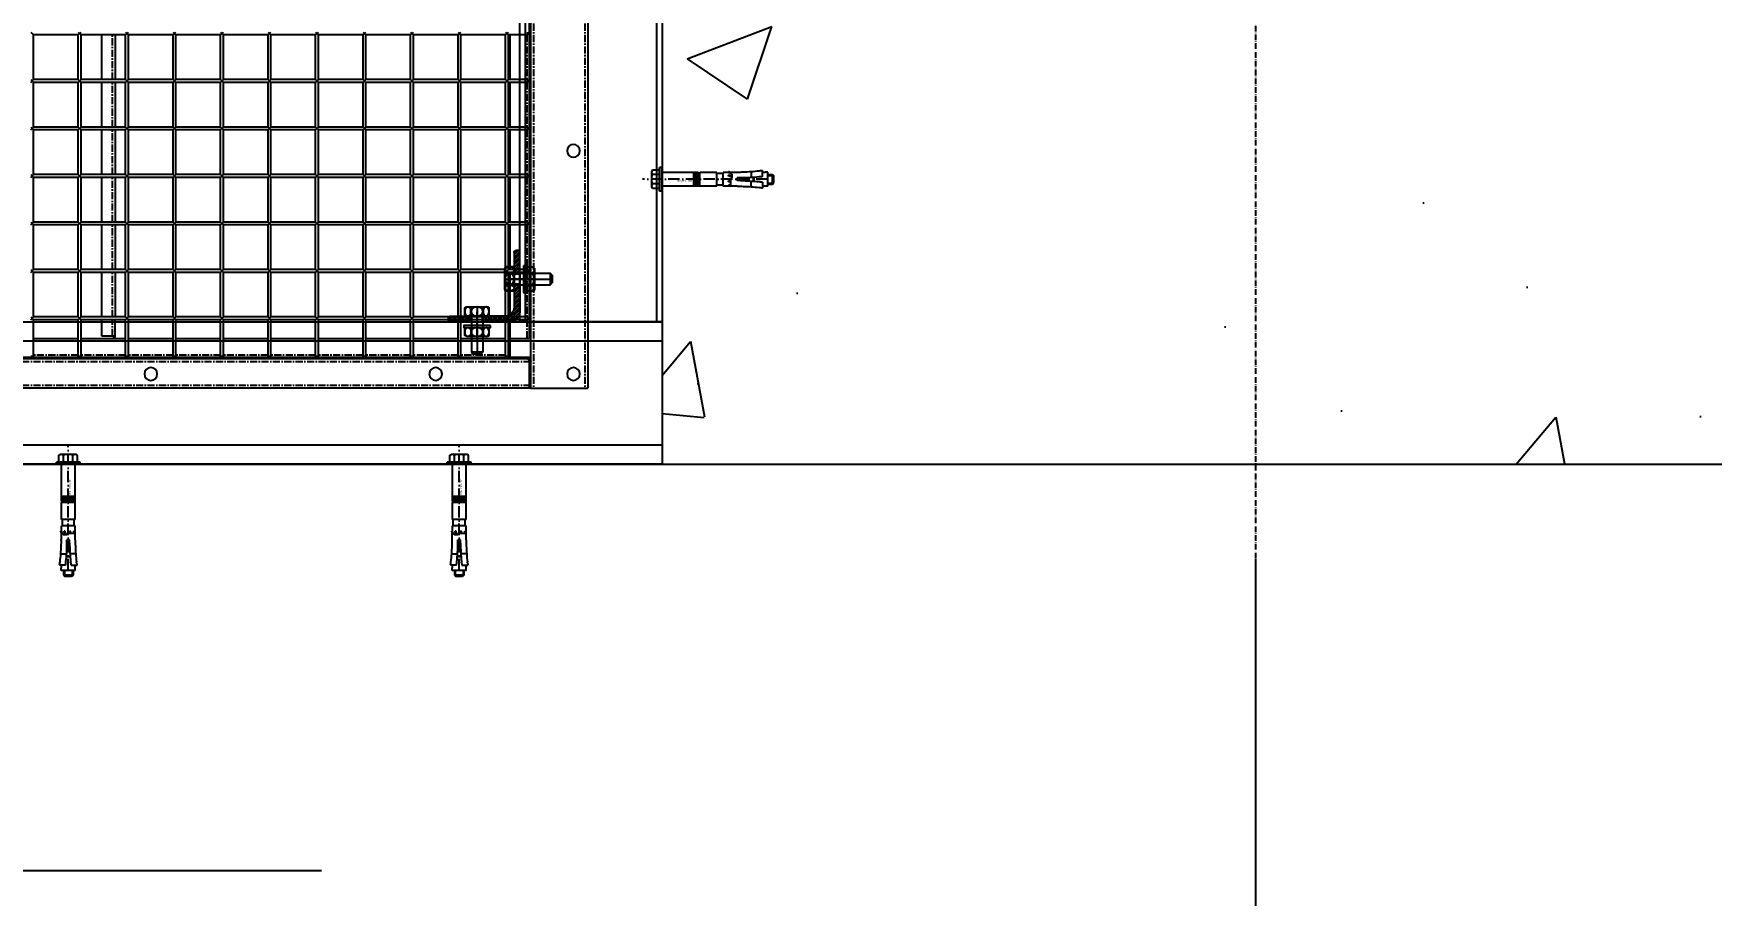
# Model space of a CAD drawing. Header units: millimetres. Extents: x -198529 to 244266, y -64 to 158464.
# Drawn here: x -167732 to -165966, y 93999 to 94907 of the extents above; entities that cross this region are included whole.
import ezdxf

# ---------------------------------------------------------------- set-up
doc = ezdxf.new("R2010")
doc.units = ezdxf.units.MM
doc.linetypes.add('ACAD_ISO10W100', pattern=[18.5, 12, -3, 0.5, -3])
doc.linetypes.add('CENTER', pattern=[12, 7.5, -1.5, 1.5, -1.5])
for name, color, linetype in [('0-DCC', 30, 'Continuous'), ('0-DCC-STRUC', 180, 'Continuous'), ('0-DCC-STRUC-T', 4, 'Continuous'), ('ANCHOR BOLTS', 4, 'Continuous'), ('ANGEL STEEL_75x75x3.0', 22, 'Continuous'), ('BOLTS', 3, 'Continuous'), ('COIL-BANK', 8, 'Continuous'), ('MITTELLINIEN', 3, 'ACAD_ISO10W100')]:
    doc.layers.add(name, color=color, linetype=linetype)
doc.styles.add('DIM_FONT', font='SIMPLEX', dxfattribs={"width": 0.7, "bigfont": 'GBCBIG'})
doc.dimstyles.new('DIM-1', dxfattribs={"dimtxt": 150, "dimasz": 100, "dimexe": 100, "dimexo": 100, "dimgap": 100, "dimtad": 1, "dimdec": 0, "dimzin": 12, "dimdsep": 46, "dimtxsty": 'DIM_FONT', "dimblk": 'ARCHTICK', "dimcen": 2.5, "dimclrd": 256, "dimclre": 256, "dimclrt": 256, "dimadec": 0, "dimazin": 3, "dimtfac": 1, "dimtdec": 0, "dimtix": 1, "dimtmove": 2, "dimatfit": 3, "dimfxl": 1, "dimlwd": -1, "dimlwe": -1, "dimarcsym": 0})
pattern_1 = [(45, (70645.0448, 93964.8255), (-1.325825215, 1.325825215), [])]

# ---------------------------------------------------------------- blocks, each defined once
blk = doc.blocks.new('_ArchTick')
at = {"color": 0, "linetype": 'ByBlock', "const_width": 0.4}
blk.add_lwpolyline([(-0.5, -0.5), (0.5, 0.5)], dxfattribs=at)
blk = doc.blocks.new('*D71')
at = {"layer": '0-DCC-STRUC-T', "transparency": 16777216}
for p, q in [((-173645.8, 94353), (-173645.8, 92462)), ((-166445.8, 94353), (-166445.8, 92462)), ((-173645.8, 92562), (-166445.8, 92562))]:
    blk.add_line(p, q, dxfattribs=at)
at = {"layer": 'Defpoints', "color": 0, "transparency": 16777216}
for p in [(-173645.8, 94453), (-166445.8, 94453), (-166445.8, 92562)]:
    blk.add_point(p, dxfattribs=at)
at = {"layer": '0-DCC-STRUC-T', "transparency": 16777216, "xscale": 100, "yscale": 100, "zscale": 100, "rotation": 180}
blk.add_blockref('_ArchTick', (-173645.8, 92562), dxfattribs=at)
at = {"layer": '0-DCC-STRUC-T', "transparency": 16777216, "xscale": 100, "yscale": 100, "zscale": 100}
blk.add_blockref('_ArchTick', (-166445.8, 92562), dxfattribs=at)
at = {"layer": '0-DCC-STRUC-T', "transparency": 16777216, "insert": (-170045.8, 92737), "char_height": 150, "attachment_point": 5, "style": 'DIM_FONT'}
blk.add_mtext('7200', dxfattribs=at)
blk = doc.blocks.new('*D72')
at = {"layer": '0-DCC-STRUC-T', "transparency": 16777216}
for p, q in [((-166445.8, 94353), (-166445.8, 92462)), ((-159245.8, 94353), (-159245.8, 92462)), ((-166445.8, 92562), (-159245.8, 92562))]:
    blk.add_line(p, q, dxfattribs=at)
at = {"layer": 'Defpoints', "color": 0, "transparency": 16777216}
for p in [(-166445.8, 94453), (-159245.8, 94453), (-159245.8, 92562)]:
    blk.add_point(p, dxfattribs=at)
at = {"layer": '0-DCC-STRUC-T', "transparency": 16777216, "xscale": 100, "yscale": 100, "zscale": 100, "rotation": 180}
blk.add_blockref('_ArchTick', (-166445.8, 92562), dxfattribs=at)
at = {"layer": '0-DCC-STRUC-T', "transparency": 16777216, "xscale": 100, "yscale": 100, "zscale": 100}
blk.add_blockref('_ArchTick', (-159245.8, 92562), dxfattribs=at)
at = {"layer": '0-DCC-STRUC-T', "transparency": 16777216, "insert": (-162845.8, 92737), "char_height": 150, "attachment_point": 5, "style": 'DIM_FONT'}
blk.add_mtext('7200', dxfattribs=at)
blk = doc.blocks.new('*D73')
at = {"layer": '0-DCC-STRUC-T', "transparency": 16777216}
for p, q in [((-170045.5, 94353), (-170045.5, 93022)), ((-166445.8, 94353), (-166445.8, 93022)), ((-166445.8, 93122), (-170045.5, 93122))]:
    blk.add_line(p, q, dxfattribs=at)
at = {"layer": 'Defpoints', "color": 0, "transparency": 16777216}
for p in [(-170045.5, 94453), (-166445.8, 94453), (-170045.5, 93122)]:
    blk.add_point(p, dxfattribs=at)
at = {"layer": '0-DCC-STRUC-T', "transparency": 16777216, "xscale": 100, "yscale": 100, "zscale": 100, "rotation": 180}
blk.add_blockref('_ArchTick', (-170045.5, 93122), dxfattribs=at)
at = {"layer": '0-DCC-STRUC-T', "transparency": 16777216, "xscale": 100, "yscale": 100, "zscale": 100}
blk.add_blockref('_ArchTick', (-166445.8, 93122), dxfattribs=at)
at = {"layer": '0-DCC-STRUC-T', "transparency": 16777216, "insert": (-168245.7, 93297), "char_height": 150, "attachment_point": 5, "style": 'DIM_FONT'}
blk.add_mtext('3600', dxfattribs=at)
blk = doc.blocks.new('*D75')
at = {"layer": '0-DCC-STRUC-T', "transparency": 16777216}
for p, q in [((-166445.8, 94353), (-166445.8, 93022)), ((-162846, 94353), (-162846, 93022)), ((-166445.8, 93122), (-162846, 93122))]:
    blk.add_line(p, q, dxfattribs=at)
at = {"layer": 'Defpoints', "color": 0, "transparency": 16777216}
for p in [(-166445.8, 94453), (-162846, 94453), (-162846, 93122)]:
    blk.add_point(p, dxfattribs=at)
at = {"layer": '0-DCC-STRUC-T', "transparency": 16777216, "xscale": 100, "yscale": 100, "zscale": 100, "rotation": 180}
blk.add_blockref('_ArchTick', (-166445.8, 93122), dxfattribs=at)
at = {"layer": '0-DCC-STRUC-T', "transparency": 16777216, "xscale": 100, "yscale": 100, "zscale": 100}
blk.add_blockref('_ArchTick', (-162846, 93122), dxfattribs=at)
at = {"layer": '0-DCC-STRUC-T', "transparency": 16777216, "insert": (-164645.9, 93297), "char_height": 150, "attachment_point": 5, "style": 'DIM_FONT'}
blk.add_mtext('3600', dxfattribs=at)
blk = doc.blocks.new('DCC2850x1800(右)')
at = {"color": 0, "linetype": 'Continuous'}
for p, q in [((62906, -72678.5), (62906, -74478.5)), ((62966, -74478.5), (62966, -72678.5)), ((62967.5, -72730.9), (62967.5, -74426.1)), ((62969, -74106.5), (62969, -74103.5)), ((62969, -74106.5), (62989.5, -74106.5)), ((62987.5, -74153.5), (62987.5, -74106.5)), ((62992.5, -74103.5), (62989.5, -74106.5)), ((62992.5, -74106.5), (62989.5, -74103.5)), ((62989.5, -74153.5), (62989.5, -74106.5)), ((62992.5, -74153.5), (62992.5, -74106.5)), ((62992.5, -74106.5), (63039.5, -74106.5)), ((63042.5, -74103.5), (63039.5, -74106.5)), ((63042.5, -74106.5), (63039.5, -74103.5)), ((63039.5, -74153.5), (63039.5, -74106.5)), ((63042.5, -74106.5), (63089.5, -74106.5)), ((63042.5, -74153.5), (63042.5, -74106.5)), ((63092.5, -74103.5), (63089.5, -74106.5)), ((63092.5, -74106.5), (63089.5, -74103.5)), ((63089.5, -74153.5), (63089.5, -74106.5)), ((63092.5, -74106.5), (63139.5, -74106.5)), ((63092.5, -74153.5), (63092.5, -74106.5)), ((63142.5, -74103.5), (63139.5, -74106.5)), ((63142.5, -74106.5), (63139.5, -74103.5)), ((63139.5, -74153.5), (63139.5, -74106.5)), ((63142.5, -74106.5), (63189.5, -74106.5)), ((63142.5, -74153.5), (63142.5, -74106.5)), ((63192.5, -74103.5), (63189.5, -74106.5)), ((63192.5, -74106.5), (63189.5, -74103.5)), ((63189.5, -74153.5), (63189.5, -74106.5)), ((63192.5, -74106.5), (63239.5, -74106.5)), ((63192.5, -74153.5), (63192.5, -74106.5)), ((63242.5, -74103.5), (63239.5, -74106.5)), ((63242.5, -74106.5), (63239.5, -74103.5)), ((63239.5, -74153.5), (63239.5, -74106.5)), ((63242.5, -74106.5), (63289.5, -74106.5)), ((63242.5, -74153.5), (63242.5, -74106.5)), ((63292.5, -74103.5), (63289.5, -74106.5)), ((63292.5, -74106.5), (63289.5, -74103.5)), ((63289.5, -74153.5), (63289.5, -74106.5)), ((63292.5, -74106.5), (63339.5, -74106.5)), ((63292.5, -74153.5), (63292.5, -74106.5)), ((63342.5, -74103.5), (63339.5, -74106.5)), ((63342.5, -74106.5), (63339.5, -74103.5)), ((63339.5, -74153.5), (63339.5, -74106.5)), ((63342.5, -74106.5), (63389.5, -74106.5)), ((63342.5, -74153.5), (63342.5, -74106.5)), ((63392.5, -74103.5), (63389.5, -74106.5)), ((63392.5, -74106.5), (63389.5, -74103.5)), ((63389.5, -74153.5), (63389.5, -74106.5)), ((63392.5, -74106.5), (63439.5, -74106.5)), ((63392.5, -74153.5), (63392.5, -74106.5)), ((63403.5, -74106.5), (63403.5, -74153.5)), ((63417.5, -74153.5), (63417.5, -74106.5)), ((63442.5, -74103.5), (63439.5, -74106.5)), ((63442.5, -74106.5), (63439.5, -74103.5)), ((63439.5, -74153.5), (63439.5, -74106.5)), ((63442.5, -74106.5), (63489.5, -74106.5)), ((63442.5, -74153.5), (63442.5, -74106.5)), ((63492.5, -74103.5), (63489.5, -74106.5)), ((63489.5, -74153.5), (63489.5, -74106.5)), ((62969, -74153.5), (62989.5, -74153.5)), ((62969, -74156.5), (62969, -74153.5)), ((62969, -74156.5), (62989.5, -74156.5)), ((62987.5, -74203.5), (62987.5, -74156.5)), ((62992.5, -74153.5), (62989.5, -74156.5)), ((62992.5, -74156.5), (62989.5, -74153.5)), ((62989.5, -74203.5), (62989.5, -74156.5)), ((62992.5, -74153.5), (63039.5, -74153.5)), ((62992.5, -74203.5), (62992.5, -74156.5)), ((62992.5, -74156.5), (63039.5, -74156.5)), ((63042.5, -74153.5), (63039.5, -74156.5)), ((63042.5, -74156.5), (63039.5, -74153.5)), ((63039.5, -74203.5), (63039.5, -74156.5)), ((63042.5, -74153.5), (63089.5, -74153.5)), ((63042.5, -74156.5), (63089.5, -74156.5)), ((63042.5, -74203.5), (63042.5, -74156.5)), ((63092.5, -74153.5), (63089.5, -74156.5)), ((63092.5, -74156.5), (63089.5, -74153.5)), ((63089.5, -74203.5), (63089.5, -74156.5)), ((63092.5, -74153.5), (63139.5, -74153.5)), ((63092.5, -74156.5), (63139.5, -74156.5)), ((63092.5, -74203.5), (63092.5, -74156.5)), ((63142.5, -74153.5), (63139.5, -74156.5)), ((63142.5, -74156.5), (63139.5, -74153.5)), ((63139.5, -74203.5), (63139.5, -74156.5)), ((63142.5, -74153.5), (63189.5, -74153.5)), ((63142.5, -74156.5), (63189.5, -74156.5)), ((63142.5, -74203.5), (63142.5, -74156.5)), ((63192.5, -74153.5), (63189.5, -74156.5)), ((63192.5, -74156.5), (63189.5, -74153.5)), ((63189.5, -74203.5), (63189.5, -74156.5)), ((63192.5, -74153.5), (63239.5, -74153.5)), ((63192.5, -74156.5), (63239.5, -74156.5)), ((63192.5, -74203.5), (63192.5, -74156.5)), ((63242.5, -74153.5), (63239.5, -74156.5)), ((63242.5, -74156.5), (63239.5, -74153.5)), ((63239.5, -74203.5), (63239.5, -74156.5)), ((63242.5, -74153.5), (63289.5, -74153.5)), ((63242.5, -74156.5), (63289.5, -74156.5)), ((63242.5, -74203.5), (63242.5, -74156.5)), ((63292.5, -74153.5), (63289.5, -74156.5)), ((63292.5, -74156.5), (63289.5, -74153.5)), ((63289.5, -74203.5), (63289.5, -74156.5)), ((63292.5, -74153.5), (63339.5, -74153.5)), ((63292.5, -74156.5), (63339.5, -74156.5)), ((63292.5, -74203.5), (63292.5, -74156.5)), ((63342.5, -74153.5), (63339.5, -74156.5)), ((63342.5, -74156.5), (63339.5, -74153.5)), ((63339.5, -74203.5), (63339.5, -74156.5)), ((63342.5, -74153.5), (63389.5, -74153.5)), ((63342.5, -74156.5), (63389.5, -74156.5)), ((63342.5, -74203.5), (63342.5, -74156.5)), ((63392.5, -74153.5), (63389.5, -74156.5)), ((63392.5, -74156.5), (63389.5, -74153.5)), ((63389.5, -74203.5), (63389.5, -74156.5)), ((63392.5, -74153.5), (63439.5, -74153.5)), ((63392.5, -74156.5), (63439.5, -74156.5)), ((63392.5, -74203.5), (63392.5, -74156.5)), ((63403.5, -74156.5), (63403.5, -74203.5)), ((63417.5, -74203.5), (63417.5, -74156.5)), ((63442.5, -74153.5), (63439.5, -74156.5)), ((63442.5, -74156.5), (63439.5, -74153.5)), ((63439.5, -74203.5), (63439.5, -74156.5)), ((63442.5, -74153.5), (63489.5, -74153.5)), ((63442.5, -74156.5), (63489.5, -74156.5)), ((63442.5, -74203.5), (63442.5, -74156.5)), ((63492.5, -74153.5), (63489.5, -74156.5)), ((63492.5, -74156.5), (63489.5, -74153.5)), ((63489.5, -74203.5), (63489.5, -74156.5)), ((62969, -74203.5), (62989.5, -74203.5)), ((62969, -74206.5), (62969, -74203.5)), ((62969, -74206.5), (62989.5, -74206.5)), ((62987.5, -74253.5), (62987.5, -74206.5)), ((62992.5, -74203.5), (62989.5, -74206.5)), ((62992.5, -74206.5), (62989.5, -74203.5)), ((62989.5, -74253.5), (62989.5, -74206.5)), ((62992.5, -74203.5), (63039.5, -74203.5)), ((62992.5, -74253.5), (62992.5, -74206.5)), ((62992.5, -74206.5), (63039.5, -74206.5)), ((63042.5, -74203.5), (63039.5, -74206.5)), ((63042.5, -74206.5), (63039.5, -74203.5)), ((63039.5, -74253.5), (63039.5, -74206.5)), ((63042.5, -74203.5), (63089.5, -74203.5)), ((63042.5, -74206.5), (63089.5, -74206.5)), ((63042.5, -74253.5), (63042.5, -74206.5)), ((63092.5, -74203.5), (63089.5, -74206.5)), ((63092.5, -74206.5), (63089.5, -74203.5)), ((63089.5, -74253.5), (63089.5, -74206.5)), ((63092.5, -74203.5), (63139.5, -74203.5)), ((63092.5, -74206.5), (63139.5, -74206.5)), ((63092.5, -74253.5), (63092.5, -74206.5)), ((63142.5, -74203.5), (63139.5, -74206.5)), ((63142.5, -74206.5), (63139.5, -74203.5)), ((63139.5, -74253.5), (63139.5, -74206.5)), ((63142.5, -74203.5), (63189.5, -74203.5)), ((63142.5, -74206.5), (63189.5, -74206.5)), ((63142.5, -74253.5), (63142.5, -74206.5)), ((63192.5, -74203.5), (63189.5, -74206.5)), ((63192.5, -74206.5), (63189.5, -74203.5)), ((63189.5, -74253.5), (63189.5, -74206.5)), ((63192.5, -74203.5), (63239.5, -74203.5)), ((63192.5, -74206.5), (63239.5, -74206.5)), ((63192.5, -74253.5), (63192.5, -74206.5)), ((63242.5, -74203.5), (63239.5, -74206.5)), ((63242.5, -74206.5), (63239.5, -74203.5)), ((63239.5, -74253.5), (63239.5, -74206.5)), ((63242.5, -74203.5), (63289.5, -74203.5)), ((63242.5, -74206.5), (63289.5, -74206.5)), ((63242.5, -74253.5), (63242.5, -74206.5)), ((63292.5, -74203.5), (63289.5, -74206.5)), ((63292.5, -74206.5), (63289.5, -74203.5)), ((63289.5, -74253.5), (63289.5, -74206.5)), ((63292.5, -74203.5), (63339.5, -74203.5)), ((63292.5, -74206.5), (63339.5, -74206.5)), ((63292.5, -74253.5), (63292.5, -74206.5)), ((63342.5, -74203.5), (63339.5, -74206.5)), ((63342.5, -74206.5), (63339.5, -74203.5)), ((63339.5, -74253.5), (63339.5, -74206.5)), ((63342.5, -74203.5), (63389.5, -74203.5)), ((63342.5, -74206.5), (63389.5, -74206.5)), ((63342.5, -74253.5), (63342.5, -74206.5)), ((63392.5, -74203.5), (63389.5, -74206.5)), ((63392.5, -74206.5), (63389.5, -74203.5)), ((63389.5, -74253.5), (63389.5, -74206.5)), ((63392.5, -74203.5), (63439.5, -74203.5)), ((63392.5, -74206.5), (63439.5, -74206.5)), ((63392.5, -74253.5), (63392.5, -74206.5)), ((63403.5, -74206.5), (63403.5, -74253.5)), ((63417.5, -74253.5), (63417.5, -74206.5)), ((63442.5, -74203.5), (63439.5, -74206.5)), ((63442.5, -74206.5), (63439.5, -74203.5)), ((63439.5, -74253.5), (63439.5, -74206.5)), ((63442.5, -74203.5), (63489.5, -74203.5)), ((63442.5, -74206.5), (63489.5, -74206.5)), ((63442.5, -74253.5), (63442.5, -74206.5)), ((63492.5, -74203.5), (63489.5, -74206.5)), ((63492.5, -74206.5), (63489.5, -74203.5)), ((63489.5, -74253.5), (63489.5, -74206.5)), ((62969, -74253.5), (62989.5, -74253.5)), ((62969, -74256.5), (62969, -74253.5)), ((62992.5, -74253.5), (62989.5, -74256.5)), ((62992.5, -74256.5), (62989.5, -74253.5)), ((62992.5, -74253.5), (63039.5, -74253.5)), ((63042.5, -74253.5), (63039.5, -74256.5)), ((63042.5, -74256.5), (63039.5, -74253.5)), ((63042.5, -74253.5), (63089.5, -74253.5)), ((63092.5, -74253.5), (63089.5, -74256.5)), ((63092.5, -74256.5), (63089.5, -74253.5)), ((63092.5, -74253.5), (63139.5, -74253.5)), ((63142.5, -74253.5), (63139.5, -74256.5)), ((63142.5, -74256.5), (63139.5, -74253.5)), ((63142.5, -74253.5), (63189.5, -74253.5)), ((63192.5, -74253.5), (63189.5, -74256.5)), ((63192.5, -74256.5), (63189.5, -74253.5)), ((63192.5, -74253.5), (63239.5, -74253.5)), ((63242.5, -74253.5), (63239.5, -74256.5)), ((63242.5, -74256.5), (63239.5, -74253.5)), ((63242.5, -74253.5), (63289.5, -74253.5)), ((63292.5, -74253.5), (63289.5, -74256.5)), ((63292.5, -74256.5), (63289.5, -74253.5)), ((63292.5, -74253.5), (63339.5, -74253.5)), ((63342.5, -74253.5), (63339.5, -74256.5)), ((63342.5, -74256.5), (63339.5, -74253.5)), ((63342.5, -74253.5), (63389.5, -74253.5)), ((63392.5, -74253.5), (63389.5, -74256.5)), ((63392.5, -74256.5), (63389.5, -74253.5)), ((63392.5, -74253.5), (63439.5, -74253.5)), ((63442.5, -74253.5), (63439.5, -74256.5)), ((63442.5, -74256.5), (63439.5, -74253.5)), ((63442.5, -74253.5), (63489.5, -74253.5)), ((63492.5, -74253.5), (63489.5, -74256.5)), ((63492.5, -74256.5), (63489.5, -74253.5)), ((62969, -74256.5), (62989.5, -74256.5)), ((62987.5, -74303.5), (62987.5, -74256.5)), ((62989.5, -74303.5), (62989.5, -74256.5)), ((62992.5, -74303.5), (62992.5, -74256.5)), ((62992.5, -74256.5), (63039.5, -74256.5)), ((63039.5, -74303.5), (63039.5, -74256.5)), ((63042.5, -74256.5), (63089.5, -74256.5)), ((63042.5, -74303.5), (63042.5, -74256.5)), ((63089.5, -74303.5), (63089.5, -74256.5)), ((63092.5, -74256.5), (63139.5, -74256.5)), ((63092.5, -74303.5), (63092.5, -74256.5)), ((63139.5, -74303.5), (63139.5, -74256.5)), ((63142.5, -74256.5), (63189.5, -74256.5)), ((63142.5, -74303.5), (63142.5, -74256.5)), ((63189.5, -74303.5), (63189.5, -74256.5)), ((63192.5, -74256.5), (63239.5, -74256.5)), ((63192.5, -74303.5), (63192.5, -74256.5)), ((63239.5, -74303.5), (63239.5, -74256.5)), ((63242.5, -74256.5), (63289.5, -74256.5)), ((63242.5, -74303.5), (63242.5, -74256.5)), ((63289.5, -74303.5), (63289.5, -74256.5)), ((63292.5, -74256.5), (63339.5, -74256.5)), ((63292.5, -74303.5), (63292.5, -74256.5)), ((63339.5, -74303.5), (63339.5, -74256.5)), ((63342.5, -74256.5), (63389.5, -74256.5)), ((63342.5, -74303.5), (63342.5, -74256.5)), ((63389.5, -74303.5), (63389.5, -74256.5)), ((63392.5, -74256.5), (63439.5, -74256.5)), ((63392.5, -74303.5), (63392.5, -74256.5)), ((63403.5, -74256.5), (63403.5, -74303.5)), ((63417.5, -74303.5), (63417.5, -74256.5)), ((63439.5, -74303.5), (63439.5, -74256.5)), ((63442.5, -74256.5), (63489.5, -74256.5)), ((63442.5, -74303.5), (63442.5, -74256.5)), ((63489.5, -74303.5), (63489.5, -74256.5)), ((62969, -74303.5), (62989.5, -74303.5)), ((62969, -74306.5), (62969, -74303.5)), ((62969, -74306.5), (62989.5, -74306.5)), ((62987.5, -74353.5), (62987.5, -74306.5)), ((62992.5, -74303.5), (62989.5, -74306.5)), ((62992.5, -74306.5), (62989.5, -74303.5)), ((62989.5, -74353.5), (62989.5, -74306.5)), ((62992.5, -74303.5), (63039.5, -74303.5)), ((62992.5, -74353.5), (62992.5, -74306.5)), ((62992.5, -74306.5), (63039.5, -74306.5)), ((63042.5, -74303.5), (63039.5, -74306.5)), ((63042.5, -74306.5), (63039.5, -74303.5)), ((63039.5, -74353.5), (63039.5, -74306.5)), ((63042.5, -74303.5), (63089.5, -74303.5)), ((63042.5, -74306.5), (63089.5, -74306.5)), ((63042.5, -74353.5), (63042.5, -74306.5)), ((63092.5, -74303.5), (63089.5, -74306.5)), ((63092.5, -74306.5), (63089.5, -74303.5)), ((63089.5, -74353.5), (63089.5, -74306.5)), ((63092.5, -74303.5), (63139.5, -74303.5)), ((63092.5, -74306.5), (63139.5, -74306.5)), ((63092.5, -74353.5), (63092.5, -74306.5)), ((63142.5, -74303.5), (63139.5, -74306.5)), ((63142.5, -74306.5), (63139.5, -74303.5)), ((63139.5, -74353.5), (63139.5, -74306.5)), ((63142.5, -74303.5), (63189.5, -74303.5)), ((63142.5, -74306.5), (63189.5, -74306.5)), ((63142.5, -74353.5), (63142.5, -74306.5)), ((63192.5, -74303.5), (63189.5, -74306.5)), ((63192.5, -74306.5), (63189.5, -74303.5)), ((63189.5, -74353.5), (63189.5, -74306.5)), ((63192.5, -74303.5), (63239.5, -74303.5)), ((63192.5, -74306.5), (63239.5, -74306.5)), ((63192.5, -74353.5), (63192.5, -74306.5)), ((63242.5, -74303.5), (63239.5, -74306.5)), ((63242.5, -74306.5), (63239.5, -74303.5)), ((63239.5, -74353.5), (63239.5, -74306.5)), ((63242.5, -74303.5), (63289.5, -74303.5)), ((63242.5, -74306.5), (63289.5, -74306.5)), ((63242.5, -74353.5), (63242.5, -74306.5)), ((63292.5, -74303.5), (63289.5, -74306.5)), ((63292.5, -74306.5), (63289.5, -74303.5)), ((63289.5, -74353.5), (63289.5, -74306.5)), ((63292.5, -74303.5), (63339.5, -74303.5)), ((63292.5, -74306.5), (63339.5, -74306.5)), ((63292.5, -74353.5), (63292.5, -74306.5)), ((63342.5, -74303.5), (63339.5, -74306.5)), ((63342.5, -74306.5), (63339.5, -74303.5)), ((63339.5, -74353.5), (63339.5, -74306.5)), ((63342.5, -74303.5), (63389.5, -74303.5)), ((63342.5, -74306.5), (63389.5, -74306.5)), ((63342.5, -74353.5), (63342.5, -74306.5)), ((63392.5, -74303.5), (63389.5, -74306.5)), ((63392.5, -74306.5), (63389.5, -74303.5)), ((63389.5, -74353.5), (63389.5, -74306.5)), ((63392.5, -74303.5), (63439.5, -74303.5)), ((63392.5, -74306.5), (63439.5, -74306.5)), ((63392.5, -74353.5), (63392.5, -74306.5)), ((63403.5, -74306.5), (63403.5, -74353.5)), ((63417.5, -74353.5), (63417.5, -74306.5)), ((63442.5, -74303.5), (63439.5, -74306.5)), ((63442.5, -74306.5), (63439.5, -74303.5)), ((63439.5, -74353.5), (63439.5, -74306.5)), ((63442.5, -74303.5), (63489.5, -74303.5)), ((63442.5, -74306.5), (63489.5, -74306.5)), ((63442.5, -74353.5), (63442.5, -74306.5)), ((63492.5, -74303.5), (63489.5, -74306.5)), ((63492.5, -74306.5), (63489.5, -74303.5)), ((63489.5, -74353.5), (63489.5, -74306.5)), ((62969, -74353.5), (62989.5, -74353.5)), ((62969, -74356.5), (62969, -74353.5)), ((62969, -74356.5), (62989.5, -74356.5)), ((62987.5, -74403.5), (62987.5, -74356.5)), ((62992.5, -74353.5), (62989.5, -74356.5)), ((62992.5, -74356.5), (62989.5, -74353.5)), ((62989.5, -74403.5), (62989.5, -74356.5)), ((62992.5, -74353.5), (63039.5, -74353.5)), ((62992.5, -74403.5), (62992.5, -74356.5)), ((62992.5, -74356.5), (63039.5, -74356.5)), ((63042.5, -74353.5), (63039.5, -74356.5)), ((63042.5, -74356.5), (63039.5, -74353.5)), ((63039.5, -74403.5), (63039.5, -74356.5)), ((63042.5, -74353.5), (63089.5, -74353.5)), ((63042.5, -74356.5), (63089.5, -74356.5)), ((63042.5, -74403.5), (63042.5, -74356.5)), ((63092.5, -74353.5), (63089.5, -74356.5)), ((63092.5, -74356.5), (63089.5, -74353.5)), ((63089.5, -74403.5), (63089.5, -74356.5)), ((63092.5, -74353.5), (63139.5, -74353.5)), ((63092.5, -74356.5), (63139.5, -74356.5)), ((63092.5, -74403.5), (63092.5, -74356.5)), ((63142.5, -74353.5), (63139.5, -74356.5)), ((63142.5, -74356.5), (63139.5, -74353.5)), ((63139.5, -74403.5), (63139.5, -74356.5)), ((63142.5, -74353.5), (63189.5, -74353.5)), ((63142.5, -74356.5), (63189.5, -74356.5)), ((63142.5, -74403.5), (63142.5, -74356.5)), ((63192.5, -74353.5), (63189.5, -74356.5)), ((63192.5, -74356.5), (63189.5, -74353.5)), ((63189.5, -74403.5), (63189.5, -74356.5)), ((63192.5, -74353.5), (63239.5, -74353.5)), ((63192.5, -74356.5), (63239.5, -74356.5)), ((63192.5, -74403.5), (63192.5, -74356.5)), ((63242.5, -74353.5), (63239.5, -74356.5)), ((63242.5, -74356.5), (63239.5, -74353.5)), ((63239.5, -74403.5), (63239.5, -74356.5)), ((63242.5, -74353.5), (63289.5, -74353.5)), ((63242.5, -74356.5), (63289.5, -74356.5)), ((63242.5, -74403.5), (63242.5, -74356.5)), ((63292.5, -74353.5), (63289.5, -74356.5)), ((63292.5, -74356.5), (63289.5, -74353.5)), ((63289.5, -74403.5), (63289.5, -74356.5)), ((63292.5, -74353.5), (63339.5, -74353.5)), ((63292.5, -74356.5), (63339.5, -74356.5)), ((63292.5, -74403.5), (63292.5, -74356.5)), ((63342.5, -74353.5), (63339.5, -74356.5)), ((63342.5, -74356.5), (63339.5, -74353.5)), ((63339.5, -74403.5), (63339.5, -74356.5)), ((63342.5, -74353.5), (63389.5, -74353.5)), ((63342.5, -74356.5), (63389.5, -74356.5)), ((63342.5, -74403.5), (63342.5, -74356.5)), ((63392.5, -74353.5), (63389.5, -74356.5)), ((63392.5, -74356.5), (63389.5, -74353.5)), ((63389.5, -74403.5), (63389.5, -74356.5)), ((63392.5, -74353.5), (63439.5, -74353.5)), ((63392.5, -74356.5), (63439.5, -74356.5)), ((63392.5, -74403.5), (63392.5, -74356.5)), ((63403.5, -74356.5), (63403.5, -74403.5)), ((63417.5, -74403.5), (63417.5, -74356.5)), ((63442.5, -74353.5), (63439.5, -74356.5)), ((63442.5, -74356.5), (63439.5, -74353.5)), ((63439.5, -74403.5), (63439.5, -74356.5)), ((63442.5, -74353.5), (63489.5, -74353.5)), ((63442.5, -74356.5), (63489.5, -74356.5)), ((63442.5, -74403.5), (63442.5, -74356.5)), ((63492.5, -74353.5), (63489.5, -74356.5)), ((63492.5, -74356.5), (63489.5, -74353.5)), ((63489.5, -74403.5), (63489.5, -74356.5)), ((62969, -74403.5), (62989.5, -74403.5)), ((62969, -74406.5), (62969, -74403.5)), ((62969, -74406.5), (62989.5, -74406.5)), ((62987.5, -74446.1), (62987.5, -74406.5)), ((62992.5, -74403.5), (62989.5, -74406.5)), ((62992.5, -74406.5), (62989.5, -74403.5)), ((62989.5, -74444.6), (62989.5, -74406.5)), ((62992.5, -74403.5), (63039.5, -74403.5)), ((62992.5, -74444.6), (62992.5, -74406.5)), ((62992.5, -74406.5), (63039.5, -74406.5)), ((63042.5, -74403.5), (63039.5, -74406.5)), ((63042.5, -74406.5), (63039.5, -74403.5)), ((63039.5, -74444.6), (63039.5, -74406.5)), ((63042.5, -74403.5), (63089.5, -74403.5)), ((63042.5, -74406.5), (63089.5, -74406.5)), ((63042.5, -74444.6), (63042.5, -74406.5)), ((63092.5, -74403.5), (63089.5, -74406.5)), ((63092.5, -74406.5), (63089.5, -74403.5)), ((63089.5, -74444.6), (63089.5, -74406.5)), ((63092.5, -74403.5), (63139.5, -74403.5)), ((63092.5, -74406.5), (63139.5, -74406.5)), ((63092.5, -74444.6), (63092.5, -74406.5)), ((63142.5, -74403.5), (63139.5, -74406.5)), ((63142.5, -74406.5), (63139.5, -74403.5)), ((63139.5, -74444.6), (63139.5, -74406.5)), ((63142.5, -74403.5), (63189.5, -74403.5)), ((63142.5, -74406.5), (63189.5, -74406.5)), ((63142.5, -74444.6), (63142.5, -74406.5)), ((63192.5, -74403.5), (63189.5, -74406.5)), ((63192.5, -74406.5), (63189.5, -74403.5)), ((63189.5, -74444.6), (63189.5, -74406.5)), ((63192.5, -74403.5), (63239.5, -74403.5)), ((63192.5, -74406.5), (63239.5, -74406.5)), ((63192.5, -74444.6), (63192.5, -74406.5)), ((63242.5, -74403.5), (63239.5, -74406.5)), ((63242.5, -74406.5), (63239.5, -74403.5)), ((63239.5, -74444.6), (63239.5, -74406.5)), ((63242.5, -74403.5), (63289.5, -74403.5)), ((63242.5, -74406.5), (63289.5, -74406.5)), ((63242.5, -74444.6), (63242.5, -74406.5)), ((63292.5, -74403.5), (63289.5, -74406.5)), ((63292.5, -74406.5), (63289.5, -74403.5)), ((63289.5, -74444.6), (63289.5, -74406.5)), ((63292.5, -74403.5), (63339.5, -74403.5)), ((63292.5, -74406.5), (63339.5, -74406.5)), ((63292.5, -74444.6), (63292.5, -74406.5)), ((63342.5, -74403.5), (63339.5, -74406.5)), ((63342.5, -74406.5), (63339.5, -74403.5)), ((63339.5, -74444.6), (63339.5, -74406.5)), ((63342.5, -74403.5), (63389.5, -74403.5)), ((63342.5, -74406.5), (63389.5, -74406.5)), ((63342.5, -74444.6), (63342.5, -74406.5)), ((63392.5, -74403.5), (63389.5, -74406.5)), ((63392.5, -74406.5), (63389.5, -74403.5)), ((63389.5, -74444.6), (63389.5, -74406.5)), ((63392.5, -74403.5), (63439.5, -74403.5)), ((63392.5, -74406.5), (63439.5, -74406.5)), ((63392.5, -74444.6), (63392.5, -74406.5)), ((63403.5, -74426.1), (63403.5, -74406.5)), ((63417.5, -74423.6), (63417.5, -74406.5)), ((63442.5, -74403.5), (63439.5, -74406.5)), ((63442.5, -74406.5), (63439.5, -74403.5)), ((63439.5, -74444.6), (63439.5, -74406.5)), ((63442.5, -74403.5), (63489.5, -74403.5)), ((63442.5, -74406.5), (63489.5, -74406.5)), ((63442.5, -74444.6), (63442.5, -74406.5)), ((63492.5, -74403.5), (63489.5, -74406.5)), ((63492.5, -74406.5), (63489.5, -74403.5)), ((63489.5, -74444.6), (63489.5, -74406.5)), ((62989.5, -74426.1), (62967.5, -74426.1)), ((63039.5, -74426.1), (62992.5, -74426.1)), ((63089.5, -74426.1), (63042.5, -74426.1)), ((63139.5, -74426.1), (63092.5, -74426.1)), ((63189.5, -74426.1), (63142.5, -74426.1)), ((63239.5, -74426.1), (63192.5, -74426.1)), ((63289.5, -74426.1), (63242.5, -74426.1)), ((63339.5, -74426.1), (63292.5, -74426.1)), ((63389.5, -74426.1), (63342.5, -74426.1)), ((63439.5, -74426.1), (63392.5, -74426.1)), ((63403.5, -74423.6), (63417.5, -74423.6)), ((63405, -74426.1), (63405, -74423.6)), ((63489.5, -74426.1), (63442.5, -74426.1)), ((62966, -74446.1), (65616, -74446.1)), ((62966, -74447.6), (65613, -74447.6)), ((62992.5, -74444.6), (62989.5, -74444.6)), ((63042.5, -74444.6), (63039.5, -74444.6)), ((63092.5, -74444.6), (63089.5, -74444.6)), ((63142.5, -74444.6), (63139.5, -74444.6)), ((63192.5, -74444.6), (63189.5, -74444.6)), ((63242.5, -74444.6), (63239.5, -74444.6)), ((63292.5, -74444.6), (63289.5, -74444.6)), ((63342.5, -74444.6), (63339.5, -74444.6)), ((63392.5, -74444.6), (63389.5, -74444.6)), ((63428.5, -74447.6), (63428.5, -74446.1)), ((63442.5, -74444.6), (63439.5, -74444.6)), ((63492.5, -74444.6), (63489.5, -74444.6)), ((62966, -74450.6), (62967.5, -74450.6)), ((62967.8, -74449.7), (62967.5, -74450.6)), ((62967.5, -74450.6), (62967.5, -74478.5)), ((62966, -74478.5), (62906, -74478.5)), ((62966, -74478.5), (62967.5, -74478.5)), ((62966, -74478.5), (65614.5, -74478.5))]:
    blk.add_line(p, q, dxfattribs=at)
at = {"color": 0, "linetype": 'CENTER'}
for p, q in [((62909, -72678.5), (62909, -74478.5)), ((62963, -72678.5), (62963, -74478.5)), ((62970, -74106.5), (62970, -74153.5)), ((63406.5, -74153.5), (63406.5, -74106.5)), ((62970, -74156.5), (62970, -74203.5)), ((63406.5, -74203.5), (63406.5, -74156.5)), ((62970, -74206.5), (62970, -74253.5)), ((63406.5, -74253.5), (63406.5, -74206.5)), ((62970, -74256.5), (62970, -74303.5)), ((63406.5, -74303.5), (63406.5, -74256.5)), ((62970, -74306.5), (62970, -74353.5)), ((63406.5, -74353.5), (63406.5, -74306.5)), ((62970, -74356.5), (62970, -74403.5)), ((63406.5, -74403.5), (63406.5, -74356.5)), ((62970, -74406.5), (62970, -74426.1)), ((63406.5, -74423.6), (63406.5, -74406.5)), ((62987.5, -74443.6), (62989.5, -74443.6)), ((62992.5, -74443.6), (63039.5, -74443.6)), ((63042.5, -74443.6), (63089.5, -74443.6)), ((63092.5, -74443.6), (63139.5, -74443.6)), ((63142.5, -74443.6), (63189.5, -74443.6)), ((63192.5, -74443.6), (63239.5, -74443.6)), ((63242.5, -74443.6), (63289.5, -74443.6)), ((63292.5, -74443.6), (63339.5, -74443.6)), ((63342.5, -74443.6), (63389.5, -74443.6)), ((63392.5, -74443.6), (63439.5, -74443.6)), ((63406.5, -74447.6), (63406.5, -74446.1)), ((63442.5, -74443.6), (63489.5, -74443.6)), ((62966, -74450.6), (65614.5, -74450.6)), ((62966, -74475.5), (65614.5, -74475.5))]:
    blk.add_line(p, q, dxfattribs=at)
at = {"color": 0, "linetype": 'Continuous'}
for centre in [(62921, -74228.5), (62921, -74463.5), (63066, -74463.5), (63066, -74463.5), (63366, -74463.5), (63366, -74463.5)]:
    blk.add_circle(centre, 6.75, dxfattribs=at)
for centre, start, end in [((62969, -74450.6), 90, 180), ((63406.5, -74444.6), 210, 270)]:
    blk.add_arc(centre, 3, start, end, dxfattribs=at)
for points, knots in [([(62969, -74447.6), (62968.8, -74447.6), (62968.3, -74448.2), (62968.1, -74448.7), (62968, -74449.1)], [0, 0, 0, 0, 0.347127, 1, 1, 1, 1]), ([(62968, -74449.1), (62968, -74449.2), (62967.9, -74449.4), (62967.8, -74449.6), (62967.8, -74449.7)], [0, 0, 0, 0, 0.488633, 1, 1, 1, 1])]:
    blk.add_open_spline(points, degree=3, knots=knots, dxfattribs=at)
blk = doc.blocks.new('H10_40')
for p, q in [((-116.5, 5), (-118, 3.5)), ((-118, -3.5), (-118, 3.5)), ((-111.6, 4.1), (-117.4, 4.1)), ((-111.6, 5), (-116.5, 5)), ((-116.5, -5), (-116.5, 5)), ((-111.6, -7.2), (-111.6, 7.5)), ((-111.6, 7.5), (-108.8, 7.5)), ((-106.1, 2.9), (-106.1, 9.2)), ((-103.7, 2.6), (-102.6, 2.5)), ((-103.6, 8.8), (-102.6, 8.7)), ((-97.4, -1.8), (-97.4, 1.8)), ((-94.2, 7.9), (-94.2, 1.8)), ((-82.8, 1.4), (-79.4, 1.4)), ((-79.4, 7.3), (-72.6, 7.3)), ((-79.4, -1.4), (-79.4, 1.4)), ((-74, 1.6), (-74, 5.3)), ((-74, 5.3), (-72.6, 5.3)), ((-74, 1.6), (-72.6, 1.6)), ((-71.1, 7.9), (-72.6, 7.1)), ((-71.1, 7.7), (-72.6, 6.9)), ((-72.6, 5.3), (-72.6, 7.3)), ((-72.6, 7.2), (-72.3, 7.2)), ((-72.6, 6.9), (-70.1, 6.9)), ((-71.1, 4.4), (-72.6, 3.9)), ((-72.6, 3.3), (-72.6, 3.9)), ((-71.1, 3.7), (-72.6, 3.3)), ((-72.6, 3.3), (-70.1, 3.3)), ((-72.6, -7.2), (-72.6, 1.6)), ((-71.1, 7.9), (-70.1, 7.9)), ((-71.1, 7.7), (-71.1, 7.9)), ((-71.1, 7.7), (-70.1, 7.7)), ((-71.1, 4.4), (-70.1, 4.4)), ((-71.1, 3.7), (-71.1, 4.4)), ((-71.1, 3.7), (-70.1, 3.7)), ((-70.1, 6.9), (-70.1, 7.9)), ((-70.1, 7.2), (-64.5, 7.2)), ((-70.1, 3.3), (-70.1, 4.4)), ((-64.5, -7.2), (-64.5, 7.2)), ((-64.5, 6.2), (-58, 6.2)), ((-58, 7.2), (-40, 7.2)), ((-58, -7.2), (-58, 7.2)), ((-40, -7.2), (-40, 7.2)), ((-38.3, 7), (-40, 7)), ((-38.3, 7.2), (0, 7.2)), ((-38.3, 7.2), (-38.3, -7.2)), ((0, -12.5), (0, 12.5)), ((0, 12.5), (2.5, 12.5)), ((0, 0), (0, 0)), ((2.5, -12.5), (2.5, 12.5)), ((2.5, 9.8), (9.7, 9.8)), ((2.5, 4.9), (9.7, 4.9)), ((9.7, 9.8), (10.5, 8.5)), ((10.5, -8.5), (10.5, 8.5)), ((-116.5, -5), (-118, -3.5)), ((-111.6, -4.1), (-117.4, -4.1)), ((-111.6, -5), (-116.5, -5)), ((-111.6, -7.2), (-108.8, -7.2)), ((-106.1, -2.9), (-106.1, -9.2)), ((-103.7, -2.6), (-102.6, -2.5)), ((-103.6, -8.8), (-102.6, -8.7)), ((-94.2, -7.9), (-94.2, -1.8)), ((-82.8, -1.4), (-79.4, -1.4)), ((-79.4, -7.3), (-72.6, -7.3)), ((-72.6, -1.5), (-70.1, -1.5)), ((-72.6, -1.5), (-71.1, -1.7)), ((-72.6, -2.2), (-71.1, -2.5)), ((-72.6, -6), (-71.1, -6.8)), ((-72.6, -6), (-70.1, -6)), ((-72.6, -6.4), (-71.1, -7.2)), ((-72.6, -7.2), (-64.5, -7.2)), ((-71.1, -1.7), (-70.1, -1.7)), ((-71.1, -2.5), (-71.1, -1.7)), ((-71.1, -2.5), (-70.1, -2.5)), ((-71.1, -6.8), (-70.1, -6.8)), ((-71.1, -7.2), (-71.1, -6.8)), ((-71.1, -7.2), (-70.1, -7.2)), ((-70.1, -2.5), (-70.1, -1.5)), ((-70.1, -7.2), (-70.1, -6)), ((-64.5, -6.2), (-58, -6.2)), ((-58, -7.2), (-40, -7.2)), ((-38.3, -7), (-40, -7)), ((-38.3, -7.2), (0, -7.2)), ((0, -12.5), (2.5, -12.5)), ((2.5, -4.9), (9.7, -4.9)), ((2.5, -9.8), (9.7, -9.8)), ((9.7, -9.8), (10.5, -8.5))]:
    blk.add_line(p, q)
at = {"color": 1}
for p, q in [((-36.7, -7), (-36.7, 7)), ((-33.7, 7), (-36.7, 7)), ((-36.2, 5.5), (-36.2, 6.5)), ((-34.2, 6.5), (-36.2, 6.5)), ((-34.2, 5.5), (-36.2, 5.5)), ((-36.2, 1.1), (-36.2, 5.2)), ((-35.4, 5.2), (-36.2, 5.2)), ((-35.4, 1.1), (-36.2, 1.1)), ((-35.4, 3.7), (-35.4, 5.2)), ((-34.2, 3.7), (-35.4, 3.7)), ((-34.2, 2.7), (-35.4, 2.7)), ((-35.4, 1.1), (-35.4, 2.7)), ((-34.2, 1.8), (-35.1, 1.8)), ((-35.1, 1.8), (-35.1, -0.1)), ((-34.2, 5.5), (-34.2, 6.5)), ((-34.2, 2.7), (-34.2, 3.7)), ((-34.2, -1.1), (-34.2, 1.8)), ((-34, 7.2), (-33.9, 7.2)), ((-33.7, -7), (-33.7, 7)), ((-33.7, -7), (-36.7, -7)), ((-36.2, -1.1), (-36.2, -0.1)), ((-35.1, -0.1), (-36.2, -0.1)), ((-34.2, -1.1), (-36.2, -1.1)), ((-36.2, -2.3), (-36.2, -1.4)), ((-34.2, -1.4), (-36.2, -1.4)), ((-34.2, -2.3), (-36.2, -2.3)), ((-34.2, -2.6), (-36.2, -2.6)), ((-36.2, -3.5), (-36.2, -2.6)), ((-35.6, -3.5), (-36.2, -3.5)), ((-36.2, -6.5), (-36.2, -5.5)), ((-35.6, -5.5), (-36.2, -5.5)), ((-34.2, -6.5), (-36.2, -6.5)), ((-35.6, -5.5), (-35.6, -3.5)), ((-34.8, -3.5), (-34.2, -3.5)), ((-34.8, -5.5), (-34.8, -3.5)), ((-34.2, -5.5), (-34.8, -5.5)), ((-34.2, -2.3), (-34.2, -1.4)), ((-34.2, -3.5), (-34.2, -2.6)), ((-34.2, -6.5), (-34.2, -5.5))]:
    blk.add_line(p, q, dxfattribs=at)
for centre, radius, start, end in [((-108.8, -21.3), 28.8, 84.5741, 90), ((-81.1, 192.6), 185.2, 262.2409, 263.019), ((-82.4, 192.6), 191.2, 262.8882, 263.6179), ((-81.1, 192.6), 185.2, 263.317, 268.5899), ((-82.4, 192.6), 191.2, 263.934, 269.8976), ((-81.1, 57.1), 49.8, 264.7484, 271.9185), ((6.2, 7.3), 4.3, 325.4349, 30), ((-5.7, 0), 16.2, 342.412, 17.588), ((-108.8, 21.5), 28.8, 270, 275.4259), ((-82.4, -192.6), 191.2, 96.3821, 97.1118), ((-81.1, -192.6), 185.2, 96.981, 97.7591), ((-82.4, -192.6), 191.2, 90.1024, 96.066), ((-81.1, -192.6), 185.2, 91.4101, 96.683), ((-81.1, -57.1), 49.8, 88.0815, 95.2516), ((6.2, -7.3), 4.3, 330, 34.5651)]:
    blk.add_arc(centre, radius, start, end)
at = {"layer": 'MITTELLINIEN', "color": 8}
blk.add_line((-111.3, 0), (20.3, 0), dxfattribs=at)
at = {"color": 1}
blk.add_text('HSL M10/40', height=2, dxfattribs=at).set_placement((-31.6, -2.6))
blk = doc.blocks.new('A$C2DBF4B5B')
h = blk.add_hatch()
h.set_pattern_fill('ANSI31', color=256, scale=15, style=0)
h.set_pattern_definition(pattern_1)
edge = h.paths.add_edge_path()
edge.add_line((39.5, 75), (10, 75))
edge.add_arc((10, 65), 10, 90, 180)
edge.add_line((0, 65), (0, 35.5))
edge.add_line((0, 35.5), (6, 35.5))
edge.add_line((6, 35.5), (6, 60))
edge.add_arc((15, 60), 9, 90, 180, ccw=False)
edge.add_line((15, 69), (39.5, 69))
edge.add_line((39.5, 69), (39.5, 75))
h = blk.add_hatch()
h.set_pattern_fill('ANSI31', color=256, scale=15, style=0)
h.set_pattern_definition(pattern_1)
edge = h.paths.add_edge_path()
edge.add_line((50.5, 69), (50.5, 75))
edge.add_line((50.5, 75), (75, 75))
edge.add_line((75, 75), (75, 71))
edge.add_arc((73, 71), 2, -90, 0, ccw=False)
edge.add_line((73, 69), (50.5, 69))
h = blk.add_hatch()
h.set_pattern_fill('ANSI31', color=256, scale=15, style=0)
h.set_pattern_definition(pattern_1)
edge = h.paths.add_edge_path()
edge.add_line((0, 24.5), (6, 24.5))
edge.add_line((6, 24.5), (6, 2))
edge.add_arc((4, 2), 2, -90, 0, ccw=False)
edge.add_line((4, 0), (0, 0))
edge.add_line((0, 0), (0, 24.5))
for p, q in [((39.5, 75), (10, 75)), ((50.5, 75), (39.5, 75)), ((39.5, 75), (39.5, 69)), ((50.5, 69), (50.5, 75)), ((50.5, 75), (75, 75)), ((75, 75), (75, 71)), ((0, 35.5), (0, 65)), ((6, 60), (6, 35.5)), ((39.5, 69), (15, 69)), ((50.5, 69), (39.5, 69)), ((73, 69), (50.5, 69)), ((0, 24.5), (0, 35.5)), ((6, 35.5), (0, 35.5)), ((6, 35.5), (6, 24.5)), ((0, 24.5), (6, 24.5)), ((0, 24.5), (0, 0)), ((6, 2), (6, 24.5)), ((0, 0), (4, 0))]:
    blk.add_line(p, q)
at = {"color": 8}
for p, q in [((45, 78.6), (45, 64.7)), ((-3.6, 30), (10.3, 30))]:
    blk.add_line(p, q, dxfattribs=at)
for centre, radius, start, end in [((10, 65), 10, 90, 180), ((73, 71), 2, 270, 0), ((15, 60), 9, 90, 180), ((4, 2), 2, 270, 0)]:
    blk.add_arc(centre, radius, start, end)
blk = doc.blocks.new('A$C4EA80240')
for p, q in [((2.6, 9.7), (1.3, 9.7)), ((2.6, 2.1), (1.3, 2.1)), ((10.2, 9.7), (6.4, 9.7)), ((10.1, 2.1), (6.4, 2.1)), ((7.7, 1.1), (7.7, 10.7)), ((21.6, 9.7), (17.9, 9.7)), ((21.6, 2.1), (17.9, 2.1)), ((20.4, 1.1), (20.4, 10.7)), ((26.7, 2.1), (26.7, 9.7))]:
    blk.add_line(p, q)
at = {"color": 8}
blk.add_line((14, 0), (14, 11.7), dxfattribs=at)
blk.add_lwpolyline([(28, 12.7), (0, 12.7), (0, 10.7), (28, 10.7)], close=True)
blk.add_lwpolyline([(25.5, 2.1), (26.7, 2.1), (25, 1.1), (3.1, 1.1), (1.3, 2.1), (1.3, 9.7), (3.1, 10.7), (25, 10.7), (26.7, 9.7), (25.5, 9.7)])
blk.add_ellipse((4.5, 5.9), major_axis=(0, 4.8), ratio=0.661547)
at = {"extrusion": (0, 0, -1)}
for centre, major_axis, ratio in [((14, 5.9), (6.36, 0), 0.753789), ((23.5, 5.9), (0, 4.8), 0.661547)]:
    blk.add_ellipse(centre, major_axis=major_axis, ratio=ratio, dxfattribs=at)
blk = doc.blocks.new('A$C147C6879')
at = {"layer": 'BOLTS'}
for p, q in [((9.6, 19), (0, 19)), ((8.6, 25.4), (1, 25.4)), ((1, 20.3), (1, 16.6)), ((8.6, 20.3), (8.6, 16.6)), ((9.6, 18.7), (47.6, 18.7)), ((49.6, 16.7), (47.6, 18.7)), ((47.6, 18.7), (47.6, 6.7)), ((0, 12.7), (47.6, 12.7)), ((9.6, 6.3), (0, 6.3)), ((1, 8.8), (1, 5.1)), ((1, 1.2), (1, 0)), ((8.6, 8.8), (8.6, 5.1)), ((8.6, 1.2), (8.6, 0)), ((9.6, 6.7), (47.6, 6.7)), ((47.6, 6.7), (49.6, 8.7)), ((49.6, 16.7), (49.6, 8.7))]:
    blk.add_line(p, q, dxfattribs=at)
blk.add_lwpolyline([(8.6, 24.2), (8.6, 25.4), (9.6, 23.7), (9.6, 1.7), (8.6, 0), (1, 0), (0, 1.7), (0, 23.7), (1, 25.4), (1, 24.2)], dxfattribs=at)
at = {"layer": 'BOLTS', "extrusion": (0, 0, -1)}
for centre, major_axis, ratio in [((4.8, 22.2), (-4.8, 0), 0.661547), ((4.8, 12.7), (0, 6.36), 0.753789)]:
    blk.add_ellipse(centre, major_axis=major_axis, ratio=ratio, dxfattribs=at)
at = {"layer": 'BOLTS'}
blk.add_ellipse((4.8, 3.2), major_axis=(-4.8, 0), ratio=0.661547, dxfattribs=at)

msp = doc.modelspace()

# ---------------------------------------------------------------- hatches: boundary and pattern name
at = {"transparency": 33554687}
h = msp.add_hatch(dxfattribs=at)
h.set_pattern_fill('AR-CONC', color=252, scale=5)
h.paths.add_polyline_path([(-167070.5, 94453), (-165820.8, 94453), (-165820.8, 100553), (-167070.8, 100553)])

# ---------------------------------------------------------------- linework, layer by layer
at = {"layer": '0-DCC-STRUC'}
for points in [[(-167070.3, 94603), (-167220.3, 94603), (-167220.3, 96263), (-167070.3, 96263)], [(-167076.3, 94603), (-167214.3, 94603), (-167214.3, 96263), (-167076.3, 96263)], [(-167070.5, 94453), (-169945.8, 94453), (-169945.8, 94603), (-167070.5, 94603)], [(-167070.5, 94473), (-169945.8, 94473), (-169945.8, 94583), (-167070.5, 94583)]]:
    msp.add_lwpolyline(points, close=True, dxfattribs=at)
at = {"layer": '0-DCC-STRUC-T'}
msp.add_line((-167429.1, 94024.7), (-168616.3, 94024.7), dxfattribs=at)
at = {"layer": 'ANCHOR BOLTS', "linetype": 'ACAD_ISO10W100', "ltscale": 0.5}
msp.add_line((-166445.8, 101917), (-166445.8, 92250), dxfattribs=at)
at = {"layer": 'COIL-BANK'}
msp.add_line((-177942.3, 94453), (-138929, 94453), dxfattribs=at)
msp.add_lwpolyline([(-167070.5, 94453), (-165820.8, 94453), (-165820.8, 100553), (-167070.8, 100553)], close=True, dxfattribs=at)

# ---------------------------------------------------------------- block references
at = {"layer": '0-DCC', "xscale": -1}
msp.add_blockref('DCC2850x1800(右)', (-104242.8, 169011.5), dxfattribs=at)
at = {"layer": 'ANCHOR BOLTS', "xscale": -1}
msp.add_blockref('H10_40', (-167070.8, 94753), dxfattribs=at)
at = {"layer": 'ANCHOR BOLTS', "rotation": 90}
for p in [(-167695.7, 94452.7), (-167284.1, 94452.7)]:
    msp.add_blockref('H10_40', p, dxfattribs=at)
at = {"layer": 'ANGEL STEEL_75x75x3.0', "xscale": -1, "rotation": 270}
msp.add_blockref('A$C2DBF4B5B', (-167295.3, 94603), dxfattribs=at)
at = {"layer": 'BOLTS'}
msp.add_blockref('A$C147C6879', (-167235.9, 94635.3), dxfattribs=at)
at = {"layer": 'BOLTS', "color": 2, "rotation": 90}
msp.add_blockref('A$C4EA80240', (-167203.6, 94633.9), dxfattribs=at)
at = {"layer": 'BOLTS', "rotation": 270}
msp.add_blockref('A$C147C6879', (-167278, 94618.6), dxfattribs=at)
at = {"layer": 'BOLTS', "color": 2}
msp.add_blockref('A$C4EA80240', (-167279.3, 94586.3), dxfattribs=at)

# ---------------------------------------------------------------- dimensions: what is measured, and where the dimension line sits
at = {"layer": '0-DCC-STRUC-T'}
for base, p1, p2, picture, middle in [((-166445.8, 92562), (-173645.8, 94453), (-166445.8, 94453), '*D71', (-170045.8, 92737)), ((-159245.8, 92562), (-166445.8, 94453), (-159245.8, 94453), '*D72', (-162845.8, 92737)), ((-162846, 93122), (-166445.8, 94453), (-162846, 94453), '*D75', (-164645.9, 93297))]:
    dim = msp.add_linear_dim(base=base, p1=p1, p2=p2, dimstyle='DIM-1', dxfattribs=at)
    dim.commit()
    dim.dimension.update_dxf_attribs({"geometry": picture, "text_midpoint": middle})
dim = msp.add_linear_dim(base=(-170045.5, 93122), p1=(-166445.8, 94453), p2=(-170045.5, 94453), angle=180, dimstyle='DIM-1', dxfattribs=at)
dim.commit()
dim.dimension.update_dxf_attribs({"geometry": '*D73', "text_midpoint": (-168245.7, 93297)})

doc.saveas('drawing.dxf')
